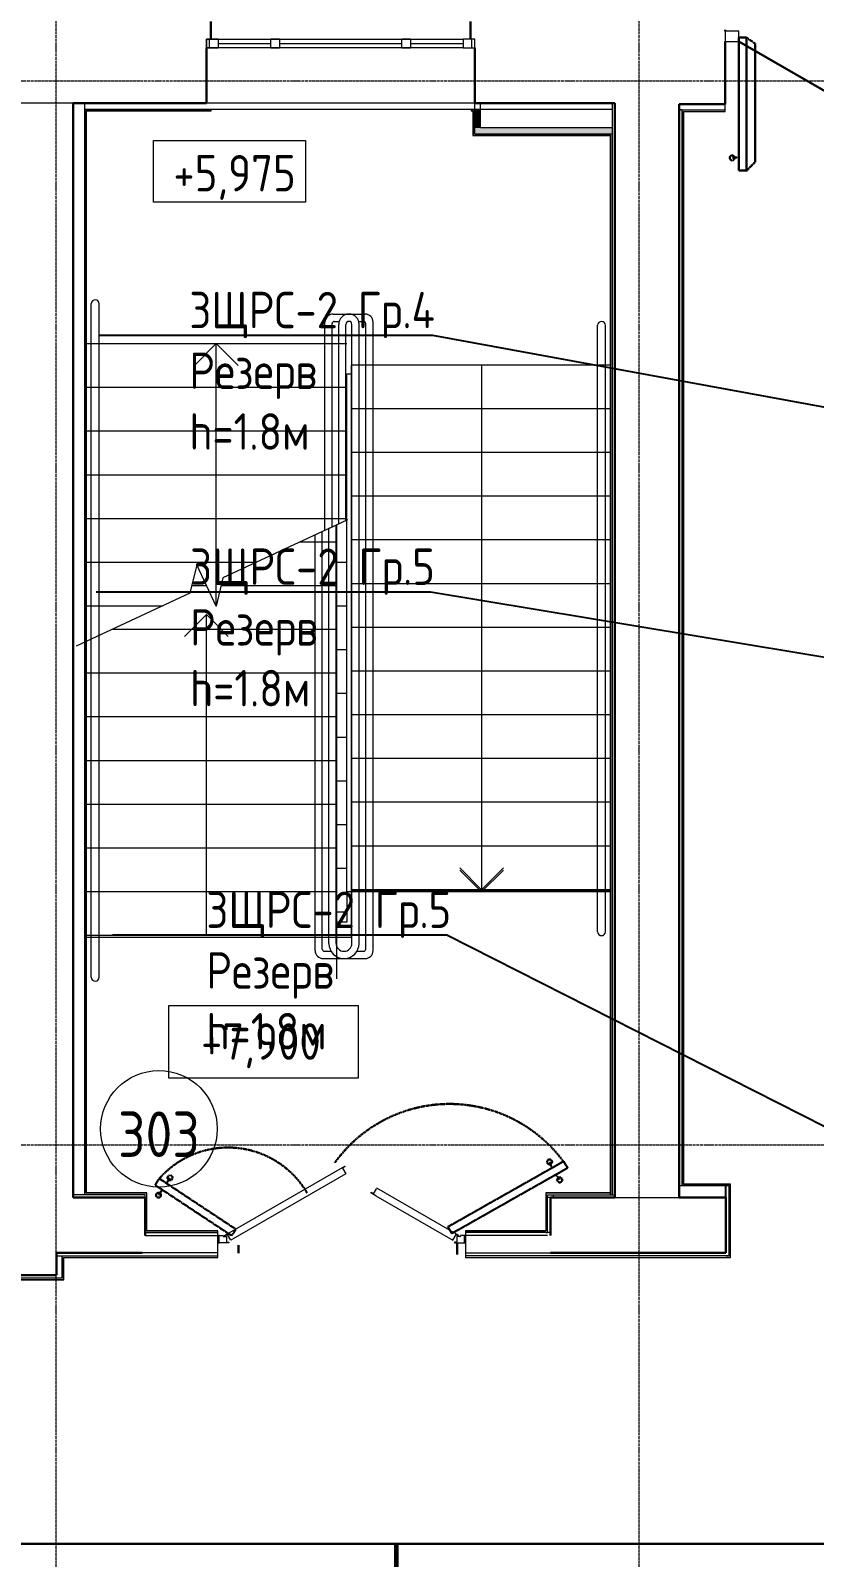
# Model space of a CAD drawing. Header units: millimetres. Extents: x -32 to 417638015, y -35 to 175284279.
# Drawn here: x 417173572 to 417178952, y 175241813 to 175252290 of the extents above; entities that cross this region are included whole.
import ezdxf
from ezdxf import colors
from ezdxf.entities.mleader import LeaderData, LeaderLine
from ezdxf.math import Vec2, Vec3

# ---------------------------------------------------------------- set-up
doc = ezdxf.new("R2010")
doc.units = ezdxf.units.MM
doc.linetypes.add('ADSK_Линия сетки', pattern=[25, 20, -2.5, 0, -2.5])
doc.linetypes.add('ADSK_Штриховая_ш3 п1_5', pattern=[4.5, 3, -1.5])
for name, color, linetype, lineweight in [('_ Окна', 7, 'Continuous', 9), ('_ЭМ_гофра', 5, 'Continuous', 60), ('Аннотация', 7, 'Continuous', 18), ('Двери', 7, 'Continuous', 9), ('Лестницы', 7, 'Continuous', 9), ('Окна', 7, 'Continuous', 9), ('Оси', 253, 'Continuous', 9), ('Отметки', 7, 'Continuous', 9), ('Перекрытие', 7, 'Continuous', 18), ('Стены внутренние', 7, 'Continuous', 18), ('Стены несущие', 7, 'Continuous', 30), ('Стены отделка', 7, 'Continuous', 30), ('Стены перегородки', 7, 'Continuous', 30), ('Стены штриховка', 7, 'Continuous', 9), ('Стрелки вверх', 7, 'Continuous', 18), ('ШТРИХОВКА', 252, 'Continuous', 15), ('ЭМ_Лоток 1_2', 162, 'Continuous', 30)]:
    doc.layers.add(name, color=color, linetype=linetype, lineweight=lineweight)
doc.layers.add('_ЭМ_Надписи', color=7, linetype='Continuous')
doc.layers.add('Линии', color=7, linetype='Continuous', lineweight=9, true_color=0x00a600)
doc.styles.add('GOST Common', font='GOST_Common.ttf', dxfattribs={"width": 0.9, "height": 350})
doc.styles.add('GOST Common_1', font='GOST_Common.ttf', dxfattribs={"width": 0.9, "height": 250})
doc.styles.add('GOST Common_2', font='GOST_Common.ttf', dxfattribs={"width": 0.9, "height": 250})
doc.styles.add('ЭОМ', font='isocpeur.ttf', dxfattribs={"width": 0.85, "height": 250})
doc.linetypes.add('Cable in the tray', pattern='A,5,[130,ltypeshp.shx,S=1,R=0,X=0,Y=0],1.5,[130,ltypeshp.shx,S=1.5,R=90,X=0,Y=-1],1,[130,ltypeshp.shx,S=1,R=0,X=0.5,Y=0],5', length=12.5)

# ---------------------------------------------------------------- blocks, each defined once
blk = doc.blocks.new('План 3 этажа')
at = {"layer": 'Стены внутренние'}
for points in [[(45229.496, 20080.72), (45268.496, 20080.72), (45268.496, 20210.22), (45228.496, 20210.22), (45228.496, 20080.72)], [(45905.36, 20040.72), (46170.531, 20040.72), (46170.531, 20080.72), (45228.496, 20080.72), (45229.496, 20040.72)]]:
    blk.add_hatch(color=8, dxfattribs=at).paths.add_polyline_path(points)
at = {"layer": '_ Окна', "color": 8, "lineweight": 18}
for p, q in [((43388.496, 20630.22), (43388.496, 20690.22)), ((43388.496, 20690.22), (43468.496, 20690.22)), ((43468.496, 20690.22), (43468.496, 20630.22)), ((43828.496, 20630.22), (43828.496, 20690.22)), ((43828.496, 20690.22), (43888.496, 20690.22)), ((43888.496, 20690.22), (43888.496, 20630.22)), ((44728.496, 20630.22), (44728.496, 20690.22)), ((44728.496, 20690.22), (44788.496, 20690.22)), ((44788.496, 20690.22), (44788.496, 20630.22)), ((45148.496, 20690.22), (45148.496, 20630.22)), ((45228.496, 20690.22), (45148.496, 20690.22)), ((45228.496, 20630.22), (45228.496, 20690.22)), ((43468.496, 20630.22), (43388.496, 20630.22)), ((43888.496, 20630.22), (43828.496, 20630.22)), ((44788.496, 20630.22), (44728.496, 20630.22)), ((45148.496, 20630.22), (45228.496, 20630.22))]:
    blk.add_line(p, q, dxfattribs=at)
at = {"layer": '_ Окна', "color": 8}
for p, q in [((43408.496, 20630.22), (43408.496, 20690.22)), ((43468.496, 20660.22), (43828.496, 20660.22)), ((43888.496, 20660.22), (44728.496, 20660.22)), ((44788.496, 20660.22), (45148.496, 20660.22)), ((45208.496, 20630.22), (45208.496, 20690.22))]:
    blk.add_line(p, q, dxfattribs=at)
at = {"layer": 'Аннотация', "color": 8, "lineweight": 20}
for p, q in [((43129.012, 13559.881), (43129.012, 14059.881)), ((43129.012, 14059.881), (44429.012, 14059.881)), ((44429.012, 14059.881), (44429.012, 13559.881)), ((44429.012, 13559.881), (43129.012, 13559.881))]:
    blk.add_line(p, q, dxfattribs=at)
at = {"layer": 'Аннотация', "color": 8, "lineweight": 9, "flags": 128}
blk.add_lwpolyline([(43023.894, 19995.196), (44066.094, 19995.196), (44066.094, 19572.196), (43023.894, 19572.196)], close=True, dxfattribs=at)
at = {"layer": 'Двери', "color": 8}
for p, q in [((47040.843, 20744.474), (46945.843, 20744.474)), ((46945.843, 20744.474), (46945.843, 20674.474)), ((46945.843, 20674.474), (47040.843, 20674.474)), ((47040.843, 20674.474), (47040.843, 20744.474)), ((43511.843, 12480.838), (44337.165, 12957.338)), ((44344.594, 12904.47), (43553.913, 12447.97)), ((44339.415, 12953.441), (44322.094, 12943.441)), ((44322.094, 12943.441), (44344.594, 12904.47)), ((44337.165, 12957.338), (44339.415, 12953.441)), ((44534.676, 12767.3), (44554.676, 12801.941)), ((44556.926, 12805.838), (44554.676, 12801.941)), ((45119.843, 12480.838), (44556.926, 12805.838)), ((44514.856, 12772.97), (44517.356, 12777.3)), ((44549.497, 12752.97), (44514.856, 12772.97)), ((44517.356, 12777.3), (44534.676, 12767.3)), ((44549.497, 12752.97), (45077.772, 12447.97)), ((43465.843, 12430.838), (43465.843, 12480.838)), ((43465.843, 12480.838), (43502.014, 12480.838)), ((43475.843, 12480.838), (43465.843, 12480.838)), ((43465.843, 12480.838), (43465.843, 12430.838)), ((43475.843, 12430.838), (43475.843, 12480.838)), ((43502.014, 12480.838), (43502.014, 12475.389)), ((43504.537, 12472.866), (43525.843, 12472.866)), ((43514.093, 12476.941), (43511.843, 12480.838)), ((43531.413, 12486.941), (43514.093, 12476.941)), ((43525.843, 12472.866), (43525.843, 12437.339)), ((43553.913, 12447.97), (43531.413, 12486.941)), ((45077.772, 12447.97), (45100.272, 12486.941)), ((45100.272, 12486.941), (45117.593, 12476.941)), ((45105.843, 12472.866), (45105.843, 12437.339)), ((45127.149, 12472.866), (45105.843, 12472.866)), ((45117.593, 12476.941), (45119.843, 12480.838)), ((45129.672, 12480.838), (45129.672, 12475.389)), ((45165.843, 12480.838), (45129.672, 12480.838)), ((45165.843, 12480.838), (45155.843, 12480.838)), ((45155.843, 12480.838), (45155.843, 12430.838)), ((45165.843, 12430.838), (45165.843, 12480.838)), ((45165.843, 12430.838), (45165.843, 12480.838)), ((43542.014, 12430.838), (43465.843, 12430.838)), ((43465.843, 12430.838), (43475.843, 12430.838)), ((43528.344, 12434.838), (43542.014, 12434.838)), ((43542.014, 12434.838), (43542.014, 12430.838)), ((45089.672, 12434.838), (45089.672, 12430.838)), ((45103.342, 12434.838), (45089.672, 12434.838)), ((45089.672, 12430.838), (45165.843, 12430.838)), ((45155.843, 12430.838), (45165.843, 12430.838))]:
    blk.add_line(p, q, dxfattribs=at)
at = {"layer": 'Двери', "color": 8, "lineweight": 30}
blk.add_line((47040.843, 20674.474), (47824.596, 20221.974), dxfattribs=at)
at = {"layer": 'Двери', "color": 8}
for centre, radius, start, end in [((43504.537, 12475.389), 2.523, 180, 270), ((45127.149, 12475.389), 2.523, 270, 0), ((43528.344, 12437.339), 2.501, 180, 270), ((45103.342, 12437.339), 2.501, 270, 0)]:
    blk.add_arc(centre, radius, start, end, dxfattribs=at)
at = {"layer": 'Лестницы', "color": 8}
for p, q in [((42564.343, 18601.221), (44349.919, 18601.221)), ((42564.343, 18601.221), (44349.919, 18601.221)), ((46157.94, 18453.163), (44380.531, 18453.163)), ((44380.531, 18453.163), (44380.531, 18153.163)), ((46157.94, 18453.163), (44380.531, 18453.163)), ((44349.919, 18393.163), (44380.531, 18393.163)), ((44349.919, 18301.221), (44349.919, 18393.163)), ((42564.343, 18301.221), (44349.919, 18301.221)), ((42564.343, 18301.221), (44349.919, 18301.221)), ((44349.919, 18001.221), (44349.919, 18301.221)), ((44380.531, 18153.163), (44380.531, 17853.163)), ((46157.94, 18153.163), (44380.531, 18153.163)), ((46157.94, 18153.163), (44380.531, 18153.163)), ((42564.343, 18001.221), (44349.919, 18001.221)), ((42564.343, 18001.221), (44349.919, 18001.221)), ((44349.919, 17701.221), (44349.919, 18001.221)), ((44380.531, 17853.163), (44380.531, 17553.163)), ((46157.94, 17853.163), (44380.531, 17853.163)), ((46157.94, 17853.163), (44380.531, 17853.163)), ((42564.343, 17701.221), (44349.919, 17701.221)), ((42564.343, 17701.221), (44349.919, 17701.221)), ((44349.919, 17401.221), (44349.919, 17701.221)), ((44380.531, 17553.163), (44380.531, 17253.163)), ((46157.94, 17553.163), (44380.531, 17553.163)), ((46157.94, 17553.163), (44380.531, 17553.163)), ((42564.343, 17401.221), (44349.919, 17401.221)), ((42564.343, 17401.221), (44349.919, 17401.221)), ((44349.919, 17101.221), (44349.919, 17401.221)), ((44282.343, 17358.222), (43500.631, 16993.704)), ((44282.343, 17240.877), (44282.343, 17358.222)), ((44030.695, 17240.877), (44282.343, 17240.877)), ((44030.695, 17240.877), (44282.343, 17240.877)), ((44282.343, 16940.877), (44282.343, 17240.877)), ((44380.531, 17253.163), (44380.531, 16953.163)), ((46157.94, 17253.163), (44380.531, 17253.163)), ((46157.94, 17253.163), (44380.531, 17253.163)), ((42564.343, 17101.221), (43731.201, 17101.221)), ((42564.343, 17101.221), (43731.201, 17101.221)), ((43321.309, 17082.488), (43274.054, 16888.05)), ((43453.377, 16799.266), (43321.309, 17082.488)), ((44282.343, 17101.221), (44349.919, 17101.221)), ((44282.343, 17101.221), (44349.919, 17101.221)), ((44349.919, 16801.221), (44349.919, 17101.221)), ((43500.631, 16993.704), (43453.377, 16799.266)), ((43274.054, 16888.05), (42492.343, 16523.532)), ((43286.893, 16940.877), (43387.343, 16940.877)), ((43286.893, 16940.877), (43387.343, 16940.877)), ((43487.792, 16940.877), (44282.343, 16940.877)), ((43487.792, 16940.877), (44282.343, 16940.877)), ((44282.343, 16640.877), (44282.343, 16940.877)), ((44380.531, 16953.163), (44380.531, 16653.163)), ((46157.94, 16953.163), (44380.531, 16953.163)), ((46157.94, 16953.163), (44380.531, 16953.163)), ((42564.343, 16801.221), (43087.849, 16801.221)), ((42564.343, 16801.221), (43087.849, 16801.221)), ((43452.466, 16801.221), (43453.852, 16801.221)), ((43452.466, 16801.221), (43453.852, 16801.221)), ((44282.343, 16801.221), (44349.919, 16801.221)), ((44282.343, 16801.221), (44349.919, 16801.221)), ((44349.919, 16501.221), (44349.919, 16801.221)), ((42743.991, 16640.877), (44282.343, 16640.877)), ((42743.991, 16640.877), (44282.343, 16640.877)), ((44282.343, 16340.877), (44282.343, 16640.877)), ((44380.531, 16653.163), (44380.531, 16353.163)), ((46157.94, 16653.163), (44380.531, 16653.163)), ((46157.94, 16653.163), (44380.531, 16653.163)), ((44282.343, 16501.221), (44349.919, 16501.221)), ((44282.343, 16501.221), (44349.919, 16501.221)), ((44349.919, 16201.221), (44349.919, 16501.221)), ((44380.531, 16353.163), (44380.531, 16053.163)), ((46157.94, 16353.163), (44380.531, 16353.163)), ((46157.94, 16353.163), (44380.531, 16353.163)), ((42564.26, 16340.877), (44282.343, 16340.877)), ((42564.26, 16340.877), (44282.343, 16340.877)), ((44282.343, 16040.877), (44282.343, 16340.877)), ((44282.343, 16201.221), (44349.919, 16201.221)), ((44282.343, 16201.221), (44349.919, 16201.221)), ((44349.919, 15901.221), (44349.919, 16201.221)), ((42564.343, 16040.877), (44282.343, 16040.877)), ((42564.343, 16040.877), (44282.343, 16040.877)), ((44282.343, 15740.877), (44282.343, 16040.877)), ((44380.531, 16053.163), (44380.531, 15753.163)), ((46157.94, 16053.163), (44380.531, 16053.163)), ((46157.94, 16053.163), (44380.531, 16053.163)), ((44282.343, 15901.221), (44349.919, 15901.221)), ((44282.343, 15901.221), (44349.919, 15901.221)), ((44349.919, 15601.221), (44349.919, 15901.221)), ((42564.343, 15740.877), (44282.343, 15740.877)), ((42564.343, 15740.877), (44282.343, 15740.877)), ((44282.343, 15440.877), (44282.343, 15740.877)), ((44380.531, 15753.163), (44380.531, 15453.163)), ((46157.94, 15753.163), (44380.531, 15753.163)), ((46157.94, 15753.163), (44380.531, 15753.163)), ((44282.343, 15601.221), (44349.919, 15601.221)), ((44282.343, 15601.221), (44349.919, 15601.221)), ((44349.919, 15301.221), (44349.919, 15601.221)), ((42564.343, 15440.877), (44282.343, 15440.877)), ((42564.343, 15440.877), (44282.343, 15440.877)), ((44282.343, 15140.877), (44282.343, 15440.877)), ((44380.531, 15453.163), (44380.531, 15153.163)), ((46157.94, 15453.163), (44380.531, 15453.163)), ((46157.94, 15453.163), (44380.531, 15453.163)), ((44282.343, 15301.221), (44349.919, 15301.221)), ((44282.343, 15301.221), (44349.919, 15301.221)), ((44349.919, 15001.221), (44349.919, 15301.221)), ((42564.343, 15140.877), (44282.343, 15140.877)), ((42564.343, 15140.877), (44282.343, 15140.877)), ((44282.343, 14840.877), (44282.343, 15140.877)), ((44380.531, 15153.163), (44380.531, 14853.163)), ((46157.94, 15153.163), (44380.531, 15153.163)), ((46157.94, 15153.163), (44380.531, 15153.163)), ((44282.343, 15001.221), (44349.919, 15001.221)), ((44282.343, 15001.221), (44349.919, 15001.221)), ((44349.919, 14838.163), (44349.919, 15001.221)), ((42564.343, 14840.877), (44282.343, 14840.877)), ((42564.343, 14840.877), (44282.343, 14840.877)), ((44282.343, 14540.877), (44282.343, 14840.877)), ((44380.531, 14853.163), (44380.531, 14843.163)), ((46157.94, 14853.163), (44380.531, 14853.163)), ((46157.94, 14838.163), (44380.531, 14838.163)), ((44282.343, 14701.221), (44349.919, 14701.221)), ((44282.343, 14701.221), (44349.919, 14701.221)), ((42564.343, 14540.877), (44282.343, 14540.877)), ((42564.343, 14540.877), (44282.343, 14540.877)), ((44282.343, 14240.877), (44282.343, 14540.877))]:
    blk.add_line(p, q, dxfattribs=at)
at = {"layer": 'Линии', "color": 8, "linetype": 'ADSK_Штриховая_ш3 п1_5', "lineweight": 30}
for p, q in [((47040.156, 19787.685), (47040.156, 20700.771)), ((47040.156, 20700.771), (47093.156, 20700.771)), ((47093.156, 20700.771), (47093.156, 19788.411)), ((47093.156, 20700.771), (47153.156, 20658.759)), ((47153.156, 20658.759), (47153.156, 19846.702)), ((47040.156, 19880.117), (46995.451, 19874.969)), ((47153.156, 19846.702), (47087.926, 19781.472)), ((47093.156, 19788.411), (47040.156, 19787.685)), ((45044.921, 12540.513), (45838.929, 12989.904)), ((45865.666, 12944.137), (45071.027, 12494.388)), ((45759.366, 12944.297), (45741.827, 12985.738)), ((45785.225, 12898.609), (45811.725, 12862.239)), ((45838.929, 12989.904), (45865.666, 12944.137)), ((43063.905, 12871.467), (43034.65, 12827.272)), ((43034.65, 12827.272), (43560.03, 12479.493)), ((43083.361, 12795.028), (43058.522, 12757.504)), ((43589.89, 12523.287), (43063.905, 12871.467)), ((43112.616, 12839.223), (43137.455, 12876.746)), ((43560.03, 12479.493), (43589.89, 12523.287)), ((45071.027, 12494.388), (45044.921, 12540.513)), ((43607.113, 12415.073), (43607.113, 12359.558)), ((45107.113, 12429.558), (45107.113, 12349.558))]:
    blk.add_line(p, q, dxfattribs=at)
at = {"layer": 'Линии', "color": 8}
for p, q in [((42597.343, 14252.672), (42597.343, 18874.426)), ((42650.932, 14252.672), (42650.932, 18874.426)), ((44255.932, 18803.161), (44475.932, 18803.161)), ((44200.932, 17320.505), (44200.932, 18748.161)), ((44249.919, 17343.09), (44249.919, 18738.161)), ((44264.919, 18753.161), (44297.915, 18753.161)), ((44432.535, 18753.161), (44465.531, 18753.161)), ((44480.531, 14445.877), (44480.531, 18738.161)), ((44530.932, 14435.877), (44530.932, 18748.161)), ((46071.941, 14564.958), (46071.941, 18726.369)), ((46125.531, 14564.958), (46125.531, 18726.369)), ((44227.343, 17332.562), (44358.757, 17393.842)), ((44133.356, 14435.877), (44133.356, 17288.394)), ((44182.343, 14445.877), (44182.343, 17311.497)), ((44188.356, 14380.877), (44475.932, 14380.877)), ((44197.343, 14430.877), (44242.502, 14430.877)), ((44420.372, 14430.877), (44465.531, 14430.877))]:
    blk.add_line(p, q, dxfattribs=at)
at = {"layer": 'Линии', "color": 8, "lineweight": 18}
for p, q in [((44294.919, 17364.074), (44294.919, 18732.855)), ((44344.919, 17387.389), (44344.919, 18732.855)), ((44385.531, 14484.971), (44385.531, 18732.855)), ((44435.531, 14484.971), (44435.531, 18732.855)), ((44227.343, 14484.971), (44227.343, 17332.562)), ((44277.343, 14484.971), (44277.343, 17354.971))]:
    blk.add_line(p, q, dxfattribs=at)
at = {"layer": 'Линии', "color": 8, "linetype": 'ADSK_Штриховая_ш3 п1_5', "lineweight": 30}
for centre in [(46995.451, 19874.969), (45741.827, 12985.738), (43137.455, 12876.746), (45811.725, 12862.239), (43058.522, 12757.504)]:
    blk.add_circle(centre, 17, dxfattribs=at)
at = {"layer": 'Линии', "color": 8}
blk.add_circle((43061.498, 13212.607), 400, dxfattribs=at)
for centre, radius, start, end in [((42624.137, 18874.426), 26.795, 0, 180), ((44255.932, 18748.161), 55, 90, 180), ((44365.225, 18732.855), 70.306, 0, 180), ((44475.932, 18748.161), 55, 0, 90), ((44264.919, 18738.161), 15, 90, 180), ((44365.225, 18732.855), 20.306, 0, 180), ((44465.531, 18738.161), 15, 0, 90), ((46098.736, 18726.369), 26.795, 0, 180), ((46098.736, 14564.958), 26.795, 180, 0), ((44331.437, 14484.971), 104.094, 180, 0), ((44331.437, 14484.971), 54.094, 180, 0), ((44188.356, 14435.877), 55, 180, 270), ((44197.343, 14445.877), 15, 180, 270), ((44465.531, 14445.877), 15, 270, 0), ((44475.932, 14435.877), 55, 270, 0), ((42624.137, 14252.672), 26.795, 180, 0)]:
    blk.add_arc(centre, radius, start, end, dxfattribs=at)
at = {"layer": 'Линии', "color": 8, "linetype": 'ADSK_Штриховая_ш3 п1_5', "lineweight": 30}
for centre, radius, start, end in [((45055.4, 12413.376), 970.087, 33.5518027, 144.3447713), ((43535.337, 12456.014), 628.37, 30.2405099, 138.6116452)]:
    blk.add_arc(centre, radius, start, end, dxfattribs=at)
at = {"layer": 'Окна', "color": 8}
for p, q in [((43388.496, 20690.22), (43388.496, 20630.22)), ((43468.496, 20690.22), (43388.496, 20690.22)), ((43468.496, 20690.22), (43828.496, 20690.22)), ((43888.496, 20690.22), (43828.496, 20690.22)), ((43888.496, 20690.22), (44728.496, 20690.22)), ((44788.496, 20690.22), (44728.496, 20690.22)), ((44788.496, 20690.22), (45148.496, 20690.22)), ((45228.496, 20690.22), (45148.496, 20690.22)), ((45228.496, 20630.22), (45228.496, 20690.22)), ((43388.496, 20630.22), (43468.496, 20630.22)), ((43828.496, 20630.22), (43468.496, 20630.22)), ((43828.496, 20630.22), (43888.496, 20630.22)), ((44728.496, 20630.22), (43888.496, 20630.22)), ((44728.496, 20630.22), (44788.496, 20630.22)), ((45148.496, 20630.22), (44788.496, 20630.22)), ((45148.496, 20630.22), (45228.496, 20630.22))]:
    blk.add_line(p, q, dxfattribs=at)
at = {"layer": 'Оси', "color": 8, "linetype": 'ADSK_Линия сетки'}
for p, q in [((46356.908, -3523.688), (46356.908, 42848.902)), ((42356.908, -3523.688), (42356.908, 21256.876)), ((-10051.774, 20403.902), (56512.196, 20403.902)), ((-10051.774, 13103.902), (56512.196, 13103.902))]:
    blk.add_line(p, q, dxfattribs=at)
at = {"layer": 'Перекрытие', "color": 8}
for p, q in [((44380.531, 14838.163), (44349.919, 14838.163)), ((44349.919, 14838.163), (44349.919, 14630.22)), ((46157.94, 14843.163), (44380.531, 14843.163)), ((44380.531, 14843.163), (44380.531, 14525.877)), ((44349.919, 14630.22), (44282.343, 14630.22)), ((44380.531, 14525.877), (42564.343, 14525.877)), ((46951.276, 12820.838), (46951.276, 12740.838))]:
    blk.add_line(p, q, dxfattribs=at)
at = {"layer": 'Стены несущие', "color": 8}
for p, q in [((43418.496, 20690.22), (43418.496, 20810.22)), ((45198.496, 20810.22), (45198.496, 20690.22)), ((46945.843, 20744.474), (46945.843, 20754.474)), ((46945.843, 20244.474), (46945.843, 20674.474)), ((43388.496, 20250.22), (43388.496, 20630.22)), ((45228.496, 20630.22), (45228.496, 20250.22)), ((42472.343, 12740.838), (42472.343, 20250.22)), ((43388.496, 20250.22), (42472.343, 20250.22)), ((46190.531, 20250.22), (45228.496, 20250.22)), ((46190.531, 20250.22), (46190.531, 12740.838)), ((46945.843, 20244.474), (46630.531, 20244.474)), ((46630.531, 12740.838), (46630.531, 20244.474)), ((42967.343, 12740.838), (42472.343, 12740.838)), ((42967.343, 12480.838), (42967.343, 12740.838)), ((46190.531, 12740.838), (45747.343, 12740.838)), ((45747.343, 12480.838), (45747.343, 12740.838)), ((46951.276, 12740.838), (46630.531, 12740.838)), ((46951.276, 12360.838), (46951.276, 12740.838)), ((42947.343, 12360.838), (42947.343, 12364.518)), ((42357.343, 12209.251), (42357.343, 12360.838)), ((42357.343, 12360.838), (42947.343, 12360.838)), ((45747.343, 12363.233), (45747.343, 12360.838)), ((45747.343, 12360.838), (46951.276, 12360.838)), ((41977.343, 12209.251), (42357.343, 12209.251))]:
    blk.add_line(p, q, dxfattribs=at)
at = {"layer": 'Стены отделка', "color": 8, "lineweight": 9}
for p, q in [((42551.759, 20250.22), (42551.759, 20210.22)), ((42552.343, 12760.838), (42552.343, 20250.22)), ((45228.496, 20250.22), (43388.496, 20250.22)), ((45268.496, 20245.22), (45228.496, 20245.22)), ((45228.496, 20040.72), (45228.496, 20245.22)), ((45268.496, 20080.72), (45268.496, 20245.22)), ((46170.531, 20250.22), (46170.531, 12760.838)), ((46945.843, 20192.474), (46945.843, 20244.474)), ((42551.759, 20210.22), (42552.343, 20210.22)), ((42564.343, 20198.22), (43419.496, 20198.22)), ((42564.343, 12772.838), (42564.343, 20198.22)), ((43419.496, 20210.22), (45203.496, 20210.22)), ((43419.496, 20198.22), (43419.496, 20210.22)), ((45203.496, 20210.22), (45203.496, 20198.22)), ((45203.496, 20198.22), (45216.496, 20198.22)), ((45216.496, 20198.22), (45216.496, 20030.72)), ((45228.496, 20210.22), (46170.531, 20210.22)), ((46650.531, 20204.482), (46630.531, 20204.482)), ((46630.531, 20204.474), (46650.531, 20204.474)), ((46650.531, 20204.482), (46650.531, 12820.838)), ((46662.531, 20192.474), (46945.843, 20192.474)), ((46662.531, 12832.838), (46662.531, 20192.474)), ((45218.496, 20028.72), (46158.531, 20028.72)), ((45228.496, 20040.72), (46170.531, 20040.72)), ((46170.531, 20080.72), (45268.496, 20080.72)), ((46158.531, 20028.72), (46158.531, 12772.838)), ((42552.343, 16175.105), (42564.343, 16175.105)), ((42564.343, 14598.425), (42552.343, 14598.425)), ((46971.398, 12820.838), (46630.531, 12820.838)), ((46981.398, 12832.838), (46662.531, 12832.838)), ((46948.982, 12740.838), (46948.982, 12820.838)), ((46951.398, 12820.838), (46951.398, 12360.838)), ((46971.398, 12820.838), (46971.398, 12340.838)), ((46983.398, 12330.838), (46983.398, 12830.838)), ((42967.343, 12760.838), (42472.343, 12760.838)), ((42977.343, 12772.838), (42564.343, 12772.838)), ((42967.343, 12740.838), (42967.343, 12760.838)), ((42979.343, 12512.838), (42979.343, 12770.838)), ((45715.343, 12770.838), (45715.343, 12512.838)), ((46158.531, 12772.838), (45717.343, 12772.838)), ((45727.343, 12760.838), (46190.531, 12760.838)), ((45727.343, 12500.838), (45727.343, 12760.838)), ((45747.343, 12740.838), (45727.343, 12740.838)), ((45765.739, 12760.838), (45765.739, 12740.838)), ((43465.843, 12512.838), (42979.343, 12512.838)), ((43424.81, 12500.838), (43465.843, 12500.838)), ((43465.843, 12480.838), (43465.843, 12512.838)), ((45165.843, 12512.838), (45165.843, 12480.838)), ((45715.343, 12512.838), (45165.843, 12512.838)), ((45747.343, 12500.838), (45727.343, 12500.838)), ((42357.343, 12340.838), (43424.81, 12340.838)), ((42397.343, 12189.518), (42397.343, 12340.838)), ((42409.343, 12179.518), (42409.343, 12328.838)), ((42409.343, 12328.838), (43465.843, 12328.838)), ((43465.843, 12360.838), (43465.843, 12360.838)), ((43465.843, 12328.838), (43465.843, 12360.838)), ((45165.843, 12360.838), (45165.843, 12328.838)), ((46971.398, 12340.838), (45165.843, 12340.838)), ((45165.843, 12328.838), (46981.398, 12328.838)), ((46951.398, 12360.838), (46951.276, 12360.838)), ((46951.398, 12340.933), (46971.398, 12340.933)), ((41947.343, 12177.518), (42407.343, 12177.518)), ((41957.343, 12189.518), (42397.343, 12189.518)), ((42357.343, 12209.518), (41977.343, 12209.518))]:
    blk.add_line(p, q, dxfattribs=at)
at = {"layer": 'Стены перегородки', "color": 8, "lineweight": 18}
for p, q in [((42967.343, 12480.838), (43465.843, 12480.838)), ((43465.843, 12360.838), (43465.843, 12480.838)), ((45165.843, 12480.838), (45165.843, 12360.838)), ((45727.343, 12480.838), (45165.843, 12480.838)), ((43465.843, 12360.838), (42947.343, 12360.838)), ((45165.843, 12360.838), (45747.343, 12360.838))]:
    blk.add_line(p, q, dxfattribs=at)
at = {"layer": 'Стены штриховка', "color": 8}
for p, q in [((42472.343, 20250.22), (42092.343, 20250.22)), ((42552.343, 20210.22), (43419.496, 20210.22)), ((42562.343, 20200.22), (43419.496, 20200.22)), ((42562.343, 12770.838), (42562.343, 20200.22)), ((45203.496, 20210.22), (45228.496, 20210.22)), ((45203.496, 20200.22), (45218.496, 20200.22)), ((45218.496, 20200.22), (45218.496, 20028.72)), ((46650.531, 20204.474), (46945.843, 20204.474)), ((46660.531, 20194.474), (46945.843, 20194.474)), ((46660.531, 12830.838), (46660.531, 20194.474)), ((45216.496, 20030.72), (46160.531, 20030.72)), ((45216.496, 20030.72), (45216.496, 20028.72)), ((45216.496, 20028.72), (45218.496, 20028.72)), ((46160.531, 20030.72), (46160.531, 12760.838)), ((46983.398, 12830.838), (46660.531, 12830.838)), ((46981.398, 12328.838), (46981.398, 12832.838)), ((46983.398, 12832.838), (46981.398, 12832.838)), ((46983.398, 12830.838), (46983.398, 12832.838)), ((42979.343, 12770.838), (42562.343, 12770.838)), ((42977.343, 12510.838), (42977.343, 12772.838)), ((42979.343, 12772.838), (42977.343, 12772.838)), ((42979.343, 12770.838), (42979.343, 12772.838)), ((45717.343, 12772.838), (45715.343, 12772.838)), ((45715.343, 12772.838), (45715.343, 12770.838)), ((46158.531, 12770.838), (45715.343, 12770.838)), ((45717.343, 12772.838), (45717.343, 12510.838)), ((46158.531, 12770.838), (46158.531, 12760.838)), ((46190.531, 12740.838), (46630.531, 12740.838)), ((42967.343, 12500.838), (43424.81, 12500.838)), ((43465.843, 12510.838), (42977.343, 12510.838)), ((45717.343, 12510.838), (45165.843, 12510.838)), ((45715.343, 12500.838), (45165.843, 12500.838)), ((45717.343, 12500.838), (45727.343, 12500.838)), ((42407.343, 12177.518), (42407.343, 12330.838)), ((42407.343, 12330.838), (43465.843, 12330.838)), ((43424.81, 12340.838), (43465.843, 12340.838)), ((45165.843, 12330.838), (46983.398, 12330.838)), ((46981.398, 12328.838), (46983.398, 12328.838)), ((46983.398, 12328.838), (46983.398, 12330.838)), ((41945.343, 12179.518), (42409.343, 12179.518)), ((42407.343, 12177.518), (42409.343, 12177.518)), ((42409.343, 12177.518), (42409.343, 12179.518))]:
    blk.add_line(p, q, dxfattribs=at)
at = {"layer": 'Стрелки вверх', "color": 8}
for p, q in [((43454.919, 18601.221), (43304.919, 18451.221)), ((43454.919, 18301.221), (43454.919, 18601.221)), ((43454.919, 18601.221), (43604.919, 18451.221)), ((45275.531, 18453.163), (45275.531, 18153.163)), ((43454.919, 18001.221), (43454.919, 18301.221)), ((45275.531, 18153.163), (45275.531, 17853.163)), ((43454.919, 17701.221), (43454.919, 18001.221)), ((45275.531, 17853.163), (45275.531, 17553.163)), ((43454.919, 17401.221), (43454.919, 17701.221)), ((45275.531, 17553.163), (45275.531, 17253.163)), ((43454.919, 17101.221), (43454.919, 17401.221)), ((45275.531, 17253.163), (45275.531, 16953.163)), ((43454.919, 16805.611), (43454.919, 17101.221)), ((45275.531, 16953.163), (45275.531, 16653.163)), ((43387.343, 16740.877), (43237.343, 16590.877)), ((43387.343, 16640.877), (43387.343, 16740.877)), ((43387.343, 16740.877), (43537.343, 16590.877)), ((43387.343, 16340.877), (43387.343, 16640.877)), ((45275.531, 16653.163), (45275.531, 16353.163)), ((45275.531, 16353.163), (45275.531, 16053.163)), ((43387.343, 16040.877), (43387.343, 16340.877)), ((43387.343, 15740.877), (43387.343, 16040.877)), ((45275.531, 16053.163), (45275.531, 15753.163)), ((43387.343, 15440.877), (43387.343, 15740.877)), ((45275.531, 15753.163), (45275.531, 15453.163)), ((43387.343, 15140.877), (43387.343, 15440.877)), ((45275.531, 15453.163), (45275.531, 15153.163)), ((43387.343, 14840.877), (43387.343, 15140.877)), ((45275.531, 15153.163), (45275.531, 14853.163)), ((45275.531, 14853.163), (45125.531, 15003.163)), ((45275.531, 14838.163), (45125.531, 14988.163)), ((45275.531, 14853.163), (45425.531, 15003.163)), ((45275.531, 14838.163), (45425.531, 14988.163)), ((43387.343, 14540.877), (43387.343, 14840.877)), ((45275.531, 14853.163), (45275.531, 14843.163))]:
    blk.add_line(p, q, dxfattribs=at)
at = {"layer": 'Аннотация', "color": 8, "lineweight": 9, "line_spacing_factor": 1.022766}
for s, insert, char_height, width, attachment_point, style in [('\\pxt1.44,2.88,4.32,5.76,7.2,8.64,10.08,11.52,12.96,14.4,15.84,17.28,18.72,20.16,21.6,23.04,24.48,25.92,27.36,28.8,30.24,31.68,33.12,34.56,36,37.44,38.88,40.32,41.76,43.2,44.64,46.08;{ +5,975 }', (43023.894, 19894.816), 250, 1052.622, 1, 'GOST Common_2'), ('303', (43061.498, 13175.659), 312.5, 520.21112, 5, 'GOST Common')]:
    blk.add_mtext(s, dxfattribs=dict(at, insert=insert, char_height=char_height, width=width, attachment_point=attachment_point, style=style))
at = {"layer": 'Отметки', "color": 8, "lineweight": 20, "insert": (43350.336, 13936.588), "char_height": 250, "width": 1028.82257, "attachment_point": 1, "line_spacing_factor": 1.022761, "style": 'GOST Common_1'}
blk.add_mtext('+7,900', dxfattribs=at)

msp = doc.modelspace()

# ---------------------------------------------------------------- linework, layer by layer
at = {"layer": '_ЭМ_гофра', "linetype": 'ByBlock'}
msp.add_lwpolyline([(417176084, 175239489), (417176084, 175241906)], dxfattribs=at)
at = {"layer": 'ЭМ_Лоток 1_2', "linetype": 'Cable in the tray', "ltscale": 50}
msp.add_lwpolyline([(417132663, 175268197), (417132703, 175241906), (417180043, 175241906)], dxfattribs=at)

# ---------------------------------------------------------------- block references
at = {"layer": 'ШТРИХОВКА'}
msp.add_blockref('План 3 этажа', (417131392, 175231541), dxfattribs=at)

# ---------------------------------------------------------------- leaders
at = {"layer": '_ЭМ_Надписи', "color": 7, "ltscale": 5}
ml = msp.add_multileader_mtext('Standard', dxfattribs=at)
ml.set_content('{\\fGOST Common|b0|i0|c204|p34;\\W0.9;\\C256;3ЩРС-2\\fISOCPEUR|b0|i0|c204|p34;\\W0.85; Гр.4 Телевизор\\P\\fGOST Common|b0|i0|c0|p34;\\W0.9;h=\\fGOST Common|b0|i0|c204|p34;1\\fGOST Common|b0|i0|c0|p34;.\\fGOST Common|b0|i0|c204|p34;8м}', color=1, style='ЭОМ')
ml.set_leader_properties()
ml.build(insert=Vec2(0, 0))
ml.multileader.update_dxf_attribs({"text_left_attachment_type": 6, "text_right_attachment_type": 6, "dogleg_length": 0, "arrow_head_size": 200})
ctx = ml.context
ctx.base_point, ctx.char_height, ctx.arrow_head_size, ctx.landing_gap_size, ctx.plane_origin = Vec3(417174335, 175256155), 250, 200, 0, Vec3(417156576, 175267661)
ctx.left_attachment, ctx.right_attachment = 6, 6
notes = []
notes.append((ctx, [(1, (1, 1, 0), (417176008, 175256155), (-1, 0), 0, [(0, [(417183128, 175251734)], 0, [])])]))
ctx.mtext.insert, ctx.mtext.width, ctx.mtext.defined_height, ctx.mtext.flow_direction = Vec3(417174335, 175256455), 2323.8, 887, 5
ml = msp.add_multileader_mtext('Standard', dxfattribs=at)
ml.set_content('{\\fGOST Common|b0|i0|c204|p34;\\W0.9;\\C256;3ЩРС-2\\fISOCPEUR|b0|i0|c204|p34;\\W0.85; Гр.4 Резерв\\P\\fGOST Common|b0|i0|c0|p34;\\W0.9;h=\\fGOST Common|b0|i0|c204|p34;1\\fGOST Common|b0|i0|c0|p34;.\\fGOST Common|b0|i0|c204|p34;8м}', color=1, style='ЭОМ')
ml.set_leader_properties()
ml.build(insert=Vec2(0, 0))
ml.multileader.update_dxf_attribs({"text_left_attachment_type": 6, "text_right_attachment_type": 6, "dogleg_length": 0, "arrow_head_size": 200})
ctx = ml.context
ctx.base_point, ctx.char_height, ctx.arrow_head_size, ctx.landing_gap_size, ctx.plane_origin = Vec3(417174331, 175254243), 250, 200, 0, Vec3(417155200, 175267660)
ctx.left_attachment, ctx.right_attachment = 6, 6
notes.append((ctx, [(1, (1, 1, 0), (417176003, 175254243), (-1, 0), 0, [(0, [(417181753, 175251733)], 0, [])])]))
ctx.mtext.insert, ctx.mtext.width, ctx.mtext.defined_height, ctx.mtext.flow_direction = Vec3(417174331, 175254543), 2273.29, 546, 5
ml = msp.add_multileader_mtext('Standard', dxfattribs=at)
ml.set_content('{\\fGOST Common|b0|i0|c204|p34;\\W0.9;\\C256;3ЩРС-2\\fISOCPEUR|b0|i0|c204|p34;\\W0.85; Гр.4 Резерв\\P\\fGOST Common|b0|i0|c0|p34;\\W0.9;h=\\fGOST Common|b0|i0|c204|p34;1\\fGOST Common|b0|i0|c0|p34;.\\fGOST Common|b0|i0|c204|p34;8м}', color=1, style='ЭОМ')
ml.set_leader_properties()
ml.build(insert=Vec2(0, 0))
ml.multileader.update_dxf_attribs({"text_left_attachment_type": 6, "text_right_attachment_type": 6, "dogleg_length": 0, "arrow_head_size": 200})
ctx = ml.context
ctx.base_point, ctx.char_height, ctx.arrow_head_size, ctx.landing_gap_size, ctx.plane_origin = Vec3(417174662, 175250197), 250, 200, 0, Vec3(417156792, 175264835)
ctx.left_attachment, ctx.right_attachment = 6, 6
notes.append((ctx, [(1, (1, 1, 0), (417176334, 175250197), (-1, 0), 0, [(0, [(417183345, 175248909)], 0, [])])]))
ctx.mtext.insert, ctx.mtext.width, ctx.mtext.defined_height, ctx.mtext.flow_direction = Vec3(417174662, 175250497), 2273.29, 546, 5
ml = msp.add_multileader_mtext('Standard', dxfattribs=at)
ml.set_content('{\\fGOST Common|b0|i0|c204|p34;\\W0.9;\\C256;3ЩРС-2\\fISOCPEUR|b0|i0|c204|p34;\\W0.85; Гр.5 Резерв\\P\\fGOST Common|b0|i0|c0|p34;\\W0.9;h=\\fGOST Common|b0|i0|c204|p34;1\\fGOST Common|b0|i0|c0|p34;.\\fGOST Common|b0|i0|c204|p34;8м}', color=1, style='ЭОМ')
ml.set_leader_properties()
ml.build(insert=Vec2(0, 0))
ml.multileader.update_dxf_attribs({"text_left_attachment_type": 6, "text_right_attachment_type": 6, "dogleg_length": 0, "arrow_head_size": 200})
ctx = ml.context
ctx.base_point, ctx.char_height, ctx.arrow_head_size, ctx.landing_gap_size, ctx.plane_origin = Vec3(417174667, 175248436), 250, 200, 0, Vec3(417154537, 175263571)
ctx.left_attachment, ctx.right_attachment = 6, 6
notes.append((ctx, [(1, (1, 1, 0), (417176318, 175248436), (-1, 0), 0, [(0, [(417181090, 175247644)], 0, [])])]))
ctx.mtext.insert, ctx.mtext.width, ctx.mtext.defined_height, ctx.mtext.flow_direction = Vec3(417174667, 175248736), 2273.29, 546, 5
ml = msp.add_multileader_mtext('Standard', dxfattribs=at)
ml.set_content('{\\fGOST Common|b0|i0|c204|p34;\\W0.9;\\C256;3ЩРС-2\\fISOCPEUR|b0|i0|c204|p34;\\W0.85; Гр.5 Резерв\\P\\fGOST Common|b0|i0|c0|p34;\\W0.9;h=\\fGOST Common|b0|i0|c204|p34;1\\fGOST Common|b0|i0|c0|p34;.\\fGOST Common|b0|i0|c204|p34;8м}', color=1, style='ЭОМ')
ml.set_leader_properties()
ml.build(insert=Vec2(0, 0))
ml.multileader.update_dxf_attribs({"text_left_attachment_type": 6, "text_right_attachment_type": 6, "dogleg_length": 0, "arrow_head_size": 200})
ctx = ml.context
ctx.base_point, ctx.char_height, ctx.arrow_head_size, ctx.landing_gap_size, ctx.plane_origin = Vec3(417174779, 175246082), 250, 200, 0, Vec3(417154537, 175259647)
ctx.left_attachment, ctx.right_attachment = 6, 6
notes.append((ctx, [(1, (1, 1, 0), (417176430, 175246082), (-1, 0), 0, [(0, [(417181090, 175243720)], 0, [])])]))
ctx.mtext.insert, ctx.mtext.width, ctx.mtext.defined_height, ctx.mtext.flow_direction = Vec3(417174779, 175246382), 2273.29, 546, 5
for ctx, leaders in notes:
    for number, flags, end, landing, length, lines in leaders:
        leader = LeaderData()
        leader.index, (leader.has_last_leader_line, leader.has_dogleg_vector, leader.attachment_direction) = number, flags
        leader.last_leader_point, leader.dogleg_vector, leader.dogleg_length = Vec3(end), Vec3(landing), length
        for number, points, colour, breaks in lines:
            line = LeaderLine()
            line.index, line.vertices, line.color, line.breaks = number, Vec3.list(points), colors.encode_raw_color(colour), breaks
            leader.lines.append(line)
        ctx.leaders.append(leader)

doc.saveas('drawing.dxf')
